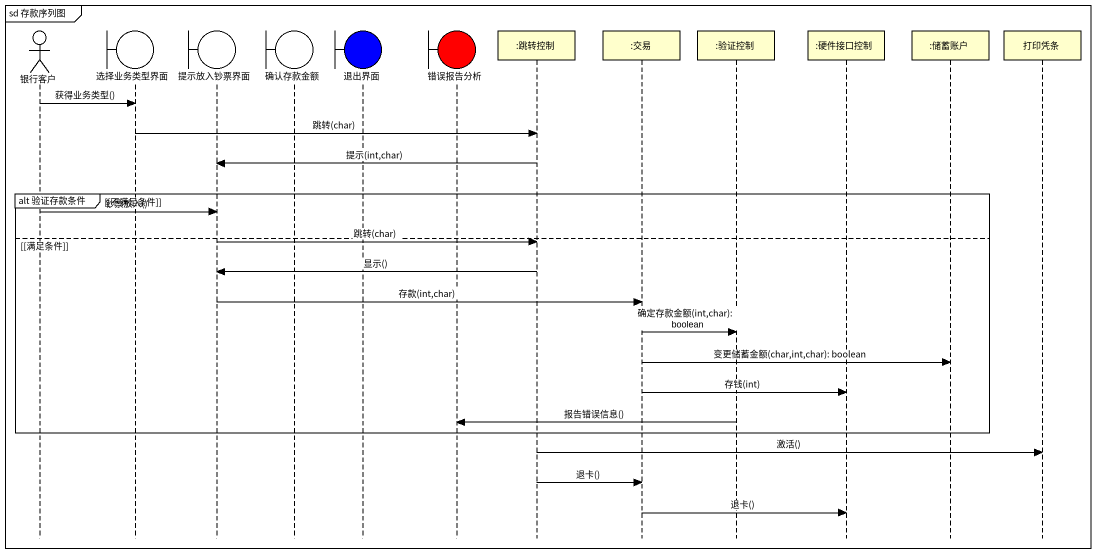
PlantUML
@startuml
mainframe sd 存款序列图
hide footbox
actor 银行客户
boundary 选择业务类型界面
boundary 提示放入钞票界面
boundary 确认存款金额
boundary 退出界面 #0000FF
boundary 错误报告分析 #FF0000
participant ":跳转控制" as 跳转控制
participant ":交易" as 交易
participant ":验证控制" as 验证控制
participant ":硬件接口控制" as 硬件接口控制
participant ":储蓄账户" as 储蓄账户
participant 打印凭条

银行客户 -> 选择业务类型界面 : 获得业务类型()
选择业务类型界面 -> 跳转控制 : 跳转(char)
跳转控制 -> 提示放入钞票界面 : 提示(int,char)
group alt 验证存款条件 [[不满足条件]]
  银行客户 -> 提示放入钞票界面 : 钞票放入()
else [满足条件]
  提示放入钞票界面 -> 跳转控制 : 跳转(char)
  跳转控制 -> 提示放入钞票界面 : 显示()
  提示放入钞票界面 -> 交易 : 存款(int,char)
  交易 -> 验证控制 : 确定存款金额(int,char): boolean
  交易 -> 储蓄账户 : 变更储蓄金额(char,int,char): boolean
  交易 -> 硬件接口控制 : 存钱(int)
  验证控制 -> 错误报告分析 : 报告错误信息()
end
跳转控制 -> 打印凭条 : 激活()
跳转控制 -> 交易 : 退卡()
交易 -> 硬件接口控制 : 退卡()
@enduml
